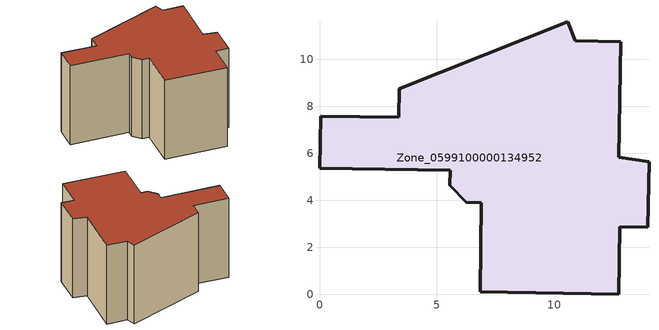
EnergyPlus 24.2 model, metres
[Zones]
Zone_0599100000134952
 floor ground (C_G): 12.73,5.84 14.03,5.64 13.98,2.86 12.78,2.88 12.73,0 6.84,0.11 6.89,3.91 6.25,3.92 5.55,4.64 5.56,5.29 0,5.36 0.06,7.58 3.38,7.53 3.4,8.75 10.56,11.61 10.89,10.79 12.83,10.75 z0
 wall outside (C_F): 10.56,11.61 3.4,8.75 3.38,7.53 0.06,7.58 0,5.36 5.56,5.29 5.55,4.64 6.25,3.92 6.89,3.91 6.84,0.11 12.73,0 12.78,2.88 13.98,2.86 14.03,5.64 12.73,5.84 12.83,10.75 10.89,10.79 10.56,11.61 z0:8.2
 roof outside (C_R): 0,5.36 5.56,5.29 5.55,4.64 6.25,3.92 6.89,3.91 6.84,0.11 12.73,0 12.78,2.88 13.98,2.86 14.03,5.64 12.73,5.84 12.83,10.75 10.89,10.79 10.56,11.61 3.4,8.75 3.38,7.53 0.06,7.58 z8.2
[BUILDING]
Pand.0599100000134952: North Axis=0; Terrain=City; Loads Convergence Tolerance Value=0.04; Temperature Convergence Tolerance Value=0.4; Solar Distribution=FullExterior; Maximum Number of Warmup Days=25; Minimum Number of Warmup Days=1
[Site:Location]
Rotterdam.The.Hague.AP_ZH_NLD Design_Conditions: Latitude=51.96; Longitude=4.45; Time Zone=1; Elevation=-4.5
[SITE:GROUNDTEMPERATURE:BUILDINGSURFACE]
18, 18, 18, 18, 18, 18, 18, 18, 18, 18, 18, 18
[MATERIAL] Thermal Absorptance=0.9; Solar Absorptance=0.7; Visible Absorptance=0.7
Name | Roughness | Thickness | Conductivity | Density | Specific Heat
G.TI.1975-1991 | MediumSmooth | 0.15 | 0.288461 | 540 | 1210
F.TI.1975-1991 | Rough | 0.3 | 0.230769 | 1920 | 840
R.TI.1975-1991 | MediumRough | 0.2 | 0.153846 | 1500 | 1000
[CONSTRUCTION]
C_G: G.TI.1975-1991
C_F: F.TI.1975-1991
C_R: R.TI.1975-1991
[ZONE]
Zone_0599100000134952: Type=1; Multiplier=1; Ceiling Height=Autocalculate; Volume=Autocalculate; Floor Area=autocalculate; Part of Total Floor Area=Yes
[ZONEINFILTRATION:DESIGNFLOWRATE]
Infil_Zone_0599100000134952: Zone or ZoneList or Space or SpaceList=Zone_0599100000134952; Schedule=AlwaysOn; Design Flow Rate Calculation Method=Flow/Area; Flow Rate per Floor Area=0.003; Constant Term Coefficient=1; Temperature Term Coefficient=0; Velocity Term Coefficient=0; Velocity Squared Term Coefficient=0
[HVACTEMPLATE:ZONE:IDEALLOADSAIRSYSTEM]
Zone_0599100000134952: Maximum Heating Supply Air Temperature=50; Minimum Cooling Supply Air Temperature=13; Maximum Heating Supply Air Humidity Ratio=0.0156; Minimum Cooling Supply Air Humidity Ratio=0.0077; Heating Limit=NoLimit; Cooling Limit=NoLimit; Dehumidification Control Type=ConstantSensibleHeatRatio; Cooling Sensible Heat Ratio=0.7; Dehumidification Setpoint=60; Humidification Control Type=None; Humidification Setpoint=30; Outdoor Air Method=None; Outdoor Air Flow Rate per Person=0.00944; Outdoor Air Flow Rate per Zone Floor Area=0; Outdoor Air Flow Rate per Zone=0; Demand Controlled Ventilation Type=None; Outdoor Air Economizer Type=NoEconomizer; Heat Recovery Type=None; Sensible Heat Recovery Effectiveness=0.7; Latent Heat Recovery Effectiveness=0.65
[ZONECONTROL:THERMOSTAT]
ThermostatControl_Zone_0599100000134952: Zone or ZoneList=Zone_0599100000134952; Control Type Schedule=DualSetpointControlType; Control 1=Thermostat_Zone_0599100000134952; Temperature Difference Between Cutout And Setpoint=0
[THERMOSTATSETPOINT:DUALSETPOINT]
Thermostat_Zone_0599100000134952: Heating Setpoint Temperature Schedule=HeatingSetpoint_Zone_0599100000134952; Cooling Setpoint Temperature Schedule=CoolingSetpoint_Zone_0599100000134952
[SCHEDULE:COMPACT]
HeatingSetpoint_Zone_0599100000134952: Through: 12/31, For: AllDays, Until: 24:00, 21
CoolingSetpoint_Zone_0599100000134952: Through: 12/31, For: AllDays, Until: 24:00, 24
DualSetpointControlType: Through: 12/31, For: AllDays, Until: 24:00, 4
AlwaysOn: Through: 12/31, For: AllDays, Until: 24:00, 1
